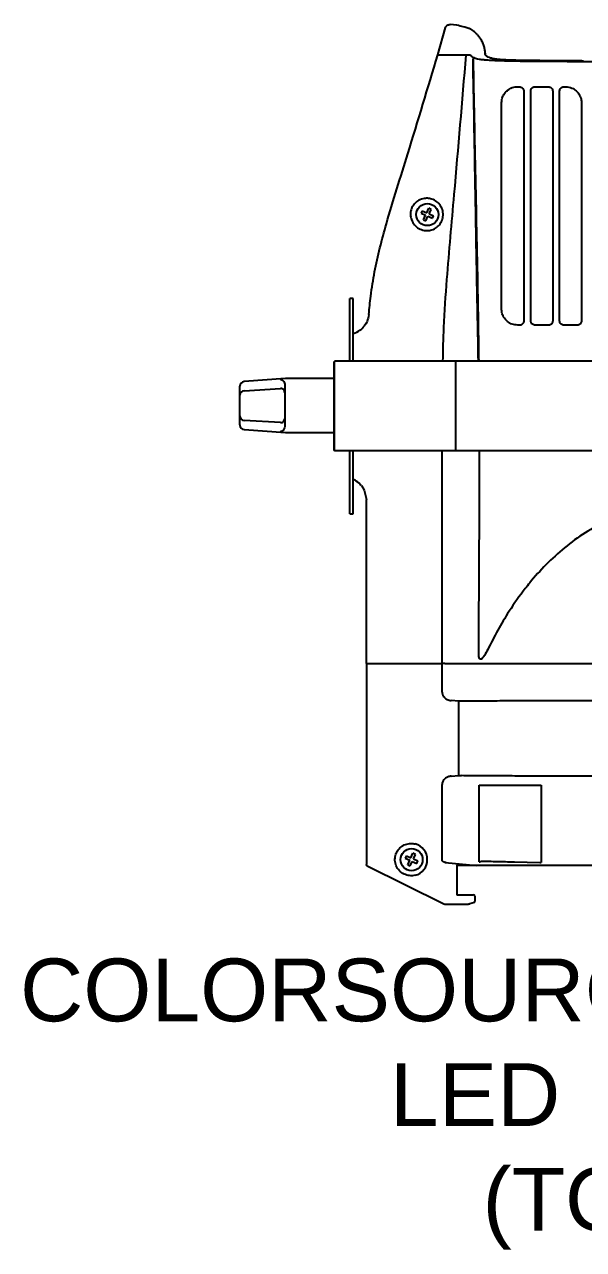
# Model space of a CAD drawing. Extents: x 5 to 346, y -5 to 215.
# Drawn here: x 87.58 to 95.38, y 62.18 to 79.25 of the extents above; entities that cross this region are included whole.
import ezdxf

# ---------------------------------------------------------------- set-up
doc = ezdxf.new("R2010")
doc.units = 0
doc.header["$LTSCALE"] = 0.5
doc.header["$MEASUREMENT"] = 0
doc.layers.get('0').update_dxf_attribs({"linetype": 'CONTINUOUS'})
doc.layers.add('RISER', color=7, linetype='CONTINUOUS')
doc.styles.add('ARIAL', font='arial.ttf')

# ---------------------------------------------------------------- blocks, each defined once
blk = doc.blocks.new('*U74')
at = {"layer": 'RISER'}
for p, q in [((-3.751, 5.308), (-3.845, 5.318)), ((-4.02, 4.896), (-3.91, 5.275)), ((-3.587, 5.264), (-3.599, 5.269)), ((-3.954, 4.896), (-3.564, 4.896)), ((-3.527, 4.834), (-3.527, 4.834)), ((-3.507, 4.854), (-3.507, 4.854)), ((-3.357, 4.9), (-3.358, 4.919)), ((-3.357, 4.899), (-3.355, 4.896)), ((-3.355, 4.896), (-3.355, 4.896)), ((-3.353, 4.892), (-3.355, 4.896)), ((-4.174, 2.695), (-4.145, 2.758)), ((-4.112, 2.742), (-4.145, 2.758)), ((-4.14, 2.679), (-4.112, 2.742)), ((-4.237, 2.723), (-4.253, 2.69)), ((-4.253, 2.69), (-4.19, 2.661)), ((-4.237, 2.723), (-4.174, 2.695)), ((-4.218, 2.598), (-4.19, 2.661)), ((-4.218, 2.598), (-4.185, 2.582)), ((-4.185, 2.582), (-4.156, 2.645)), ((-4.156, 2.645), (-4.093, 2.617)), ((-4.14, 2.679), (-4.077, 2.65)), ((-4.093, 2.617), (-4.077, 2.65)), ((-5.2, 1.5), (-5.248, 1.5)), ((-5.248, 0.625), (-5.248, 1.5)), ((-5.2, 0.625), (-5.2, 1.5)), ((-5.045, 1.114), (-5.045, 1.113)), ((-5.469, 0.613), (-5.469, -0.613)), ((-5.469, 0.613), (-5.459, 0.613)), ((-5.459, -0.625), (-5.459, 0.625)), ((-3.765, 0.625), (-5.459, 0.625)), ((-3.765, -0.625), (-3.765, 0.625)), ((3.765, 0.625), (-3.765, 0.625)), ((-6.143, 0.382), (-6.722, 0.342)), ((-5.529, 0.382), (-6.144, 0.382)), ((-5.469, 0.382), (-5.529, 0.382)), ((-6.779, 0.279), (-6.779, 0.276)), ((-6.779, 0.152), (-6.779, 0.276)), ((-6.721, 0.214), (-6.213, 0.245)), ((-6.154, 0.298), (-6.154, 0.191)), ((-6.154, 0.191), (-6.154, -0.176)), ((-6.779, -0.138), (-6.779, 0.152)), ((-6.779, -0.262), (-6.779, -0.138)), ((-6.779, -0.262), (-6.779, -0.265)), ((-6.722, -0.327), (-6.143, -0.368)), ((-6.213, -0.23), (-6.721, -0.2)), ((-6.154, -0.176), (-6.154, -0.284)), ((-6.144, -0.368), (-5.529, -0.368)), ((-5.529, -0.368), (-5.47, -0.368)), ((-5.47, -0.368), (-5.47, -0.36)), ((-5.469, -0.613), (-5.459, -0.613)), ((-3.765, -0.625), (-5.459, -0.625)), ((-5.248, -1.5), (-5.248, -0.625)), ((-5.2, -1.5), (-5.2, -0.625)), ((3.765, -0.625), (-3.765, -0.625)), ((-5.083, -1.109), (-5.045, -1.17)), ((-5.045, -1.17), (-5.045, -1.17)), ((-5.045, -1.17), (-5.015, -1.3)), ((-5.248, -1.5), (-5.2, -1.5)), ((-5.015, -3.588), (-5.015, -6.39)), ((-4.334, -3.588), (-3.958, -3.588)), ((-3.958, -3.987), (-3.958, -3.588)), ((-3.727, -4.112), (-3.831, -4.105)), ((-3.725, -5.15), (-3.725, -4.113)), ((-3.958, -6.339), (-3.958, -5.275)), ((-3.831, -5.158), (-3.727, -5.15)), ((-3.443, -5.284), (-2.576, -5.284)), ((-3.443, -6.353), (-3.443, -5.284)), ((-2.576, -5.284), (-2.576, -6.364)), ((-4.457, -6.268), (-4.473, -6.302)), ((-4.473, -6.302), (-4.41, -6.331)), ((-4.457, -6.268), (-4.394, -6.297)), ((-4.394, -6.297), (-4.365, -6.234)), ((-4.332, -6.249), (-4.365, -6.234)), ((-4.36, -6.312), (-4.332, -6.249)), ((-4.36, -6.312), (-4.297, -6.341)), ((-5.004, -6.408), (-3.933, -6.939)), ((-4.438, -6.394), (-4.41, -6.331)), ((-4.438, -6.394), (-4.405, -6.409)), ((-4.405, -6.409), (-4.376, -6.346)), ((-4.376, -6.346), (-4.313, -6.375)), ((-4.313, -6.375), (-4.297, -6.341)), ((-3.915, -6.362), (-3.481, -6.403)), ((-3.902, -6.362), (-3.915, -6.362)), ((-3.754, -6.413), (-3.754, -6.801)), ((-3.481, -6.403), (-3.744, -6.403)), ((-3.437, -6.353), (-3.411, -6.342)), ((-3.411, -6.342), (-3.406, -6.342)), ((-2.958, -6.352), (-2.947, -6.352)), ((-2.947, -6.352), (-2.594, -6.364)), ((-3.744, -6.811), (-3.524, -6.811)), ((-3.924, -6.941), (-3.59, -6.941)), ((-3.505, -6.919), (-3.57, -6.94)), ((-3.504, -6.831), (-3.504, -6.899))]:
    blk.add_line(p, q, dxfattribs=at)
at = {"layer": 'RISER', "flags": 128}
for points in [[(-2.819, 4.392), (-2.819, 1.996), (-2.818, 1.187)], [(-2.015, 4.231), (-2.015, 4.192), (-2.015, 4.032), (-2.015, 3.394), (-2.015, 1.187)], [(-5.015, -3.588), (-5.015, -1.539), (-5.015, -1.3)], [(-5.015, -3.588), (-5.015, -1.539), (-5.015, -1.3)]]:
    blk.add_lwpolyline(points, dxfattribs=at)
at = {"layer": 'RISER'}
for centre in [(-4.165, 2.67), (-4.385, -6.322)]:
    blk.add_circle(centre, 0.154, dxfattribs=at)
for centre, radius, start, end in [((-3.507, 4.834), 0.02, 90.3298, 180.9991), ((-3.507, 4.834), 0.02, 90.3744, 180.9996), ((-6.717, 0.279), 0.0625, 94.4673, 180), ((-6.717, 0.152), 0.0623, 93.7995, 179.8318), ((-6.209, 0.19), 0.0549, 0.2027, 94.1659), ((-6.717, -0.138), 0.0623, 180.1682, 266.2005), ((-6.717, -0.265), 0.0625, 180, 265.3404), ((-6.211, -0.175), 0.0558, 268.0731, 358.7009), ((-6.209, -0.176), 0.0549, 265.8341, 359.7973)]:
    blk.add_arc(centre, radius, start, end, dxfattribs=at)
for centre, major_axis, ratio, start_param, end_param in [((-2.006, 4.813), (0.02, 0), 0.034921, 4.629313, 6.126106), ((-6.221, 0.245), (0.0075, 0.00053), 0.113367, 6.068979, 6.275102), ((-6.221, -0.23), (0.0075, -0.00053), 0.113367, 0.008083, 0.214206), ((-6.217, -0.176), (0.0625, -0.0005), 0.013671, 0.000115, 0.206239), ((-4.39, -6.322), (0.225, 0), 0.999986, 4.959896, 7.606475), ((-3.744, -6.413), (0.00707, -0.00707), 0.999924, 2.356233, 3.926953), ((-3.744, -6.801), (0.00707, 0.00707), 0.999924, 2.356233, 3.926953), ((-3.524, -6.831), (-0.0198, -0.0033), 0.998592, 2.976816, 4.547156), ((-3.924, -6.921), (-0.0046, -0.0195), 0.999839, 6.053213, 6.513158), ((-3.59, -6.94), (0.02, 0), 0.017455, 4.712389, 6.230825), ((-3.505, -6.899), (0, 0.02), 0.052408, 3.159046, 4.712389)]:
    blk.add_ellipse(centre, major_axis=major_axis, ratio=ratio, start_param=start_param, end_param=end_param, dxfattribs=at)
for points, knots in [([(-3.91, 5.275), (-3.907, 5.281), (-3.902, 5.294), (-3.887, 5.308), (-3.869, 5.317), (-3.854, 5.319), (-3.846, 5.318), (-3.845, 5.318)], [0, 0, 0, 0, 0.241294, 0.482593, 0.723774, 0.964846, 1, 1, 1, 1]), ([(-3.91, 5.275), (-3.907, 5.281), (-3.902, 5.294), (-3.887, 5.308), (-3.869, 5.317), (-3.854, 5.319), (-3.846, 5.318), (-3.845, 5.318)], [0, 0, 0, 0, 0.241294, 0.482593, 0.723774, 0.964846, 1, 1, 1, 1]), ([(-3.6, 5.269), (-3.608, 5.272), (-3.624, 5.277), (-3.675, 5.29), (-3.721, 5.301), (-3.751, 5.308)], [0, 0, 0, 0, 0.249354, 0.498521, 1, 1, 1, 1]), ([(-3.579, 5.261), (-3.581, 5.261), (-3.583, 5.263), (-3.586, 5.264), (-3.587, 5.264)], [0, 0, 0, 0, 0.500103, 1, 1, 1, 1]), ([(-3.543, 5.241), (-3.55, 5.245), (-3.565, 5.254), (-3.575, 5.259), (-3.579, 5.261)], [0, 0, 0, 0, 0.4999224, 1, 1, 1, 1]), ([(-3.527, 5.231), (-3.53, 5.232), (-3.536, 5.236), (-3.54, 5.239), (-3.543, 5.241)], [0, 0, 0, 0, 0.4994763, 1, 1, 1, 1]), ([(-3.509, 5.217), (-3.512, 5.219), (-3.519, 5.224), (-3.525, 5.229), (-3.527, 5.231)], [0, 0, 0, 0, 0.499104, 1, 1, 1, 1]), ([(-3.467, 5.177), (-3.474, 5.185), (-3.489, 5.2), (-3.502, 5.211), (-3.509, 5.217)], [0, 0, 0, 0, 0.502313, 1, 1, 1, 1]), ([(-3.412, 5.103), (-3.42, 5.116), (-3.437, 5.142), (-3.457, 5.166), (-3.467, 5.177)], [0, 0, 0, 0, 0.499527, 1, 1, 1, 1]), ([(-3.369, 4.996), (-3.375, 5.015), (-3.385, 5.052), (-3.403, 5.086), (-3.412, 5.103)], [0, 0, 0, 0, 0.499646, 1, 1, 1, 1]), ([(-3.358, 4.919), (-3.358, 4.929), (-3.36, 4.955), (-3.366, 4.981), (-3.369, 4.996)], [0, 0, 0, 0, 0.384958, 1, 1, 1, 1]), ([(-4.981, 1.275), (-4.973, 1.361), (-4.954, 1.561), (-4.903, 1.872), (-4.828, 2.207), (-4.723, 2.593), (-4.59, 3.029), (-4.343, 3.812), (-4.157, 4.436), (-4.02, 4.896)], [0, 0, 0, 0, 0.069184, 0.160508, 0.251933, 0.343331, 0.479784, 0.616247, 1, 1, 1, 1]), ([(-4.981, 1.275), (-4.973, 1.361), (-4.954, 1.561), (-4.903, 1.872), (-4.828, 2.207), (-4.723, 2.593), (-4.59, 3.029), (-4.343, 3.812), (-4.157, 4.436), (-4.02, 4.896)], [0, 0, 0, 0, 0.069184, 0.160508, 0.251933, 0.343331, 0.479784, 0.616247, 1, 1, 1, 1]), ([(-4.02, 4.896), (-4.017, 4.896), (-4.012, 4.896), (-3.994, 4.896), (-3.961, 4.896), (-3.926, 4.896), (-3.881, 4.896), (-3.836, 4.896), (-3.779, 4.896), (-3.734, 4.896), (-3.712, 4.896)], [0, 0, 0, 0, 0.238123, 0.495164, 0.628011, 0.757813, 0.820871, 0.882331, 0.942052, 1, 1, 1, 1]), ([(-3.947, 0.625), (-3.944, 0.782), (-3.936, 1.162), (-3.88, 1.937), (-3.765, 3.201), (-3.678, 4.244), (-3.623, 4.891), (-3.623, 4.893), (-3.623, 4.895), (-3.623, 4.896)], [0, 0, 0, 0, 0.109917, 0.266129, 0.544835, 1, 1, 1, 1.001195, 1.001195, 1.001195, 1.001195]), ([(-3.564, 4.896), (-3.564, 4.895), (-3.563, 4.894), (-3.562, 4.893), (-3.559, 4.886), (-3.551, 4.873), (-3.522, 4.86), (-3.507, 4.854)], [-0.092387, -0.092387, -0.092387, -0.092387, 0, 0, 0, 0.499687, 1, 1, 1, 1]), ([(-3.527, 4.834), (-3.516, 4.28), (-3.495, 3.174), (-3.464, 1.771), (-3.452, 0.921), (-3.448, 0.625)], [0, 0, 0, 0, 0.394348, 0.788694, 1, 1, 1, 1]), ([(-3.452, 0.625), (-3.456, 0.825), (-3.465, 1.339), (-3.481, 2.164), (-3.5, 3.367), (-3.517, 4.257), (-3.527, 4.834)], [0, 0, 0, 0, 0.14288, 0.365774, 0.588678, 1, 1, 1, 1]), ([(-3.507, 4.854), (-3.499, 4.851), (-3.483, 4.845), (-3.445, 4.837), (-3.391, 4.83), (-3.324, 4.824), (-3.251, 4.82), (-3.161, 4.816), (-3.051, 4.813), (-2.912, 4.81), (-2.706, 4.808), (-2.446, 4.806), (-2.136, 4.805), (-1.928, 4.804), (-1.825, 4.804)], [0, 0, 0, 0, 0.094879, 0.189762, 0.284287, 0.343855, 0.40327, 0.45281, 0.502358, 0.568912, 0.63566, 0.756781, 0.878383, 1, 1, 1, 1]), ([(-3.358, 4.919), (-3.358, 4.917), (-3.357, 4.913), (-3.357, 4.907), (-3.357, 4.903), (-3.357, 4.9), (-3.357, 4.9), (-3.357, 4.899)], [0, 0, 0, 0, 0.180234, 0.36, 0.551259, 0.774055, 1, 1, 1, 1]), ([(-3.291, 4.855), (-3.293, 4.855), (-3.312, 4.862), (-3.33, 4.871), (-3.344, 4.883), (-3.35, 4.889), (-3.352, 4.892), (-3.352, 4.892)], [0, 0, 0, 0, 0.054715, 0.497772, 0.77498, 0.997412, 1, 1, 1, 1]), ([(-2.007, 4.812), (-2.042, 4.812), (-2.114, 4.812), (-2.222, 4.813), (-2.328, 4.813), (-2.43, 4.814), (-2.526, 4.814), (-2.615, 4.815), (-2.701, 4.816), (-2.786, 4.817), (-2.87, 4.818), (-2.942, 4.82), (-3.001, 4.821), (-3.043, 4.823), (-3.075, 4.824), (-3.1, 4.826), (-3.128, 4.827), (-3.157, 4.83), (-3.186, 4.833), (-3.218, 4.837), (-3.248, 4.842), (-3.273, 4.848), (-3.285, 4.853), (-3.291, 4.855)], [0, 0, 0, 0, 0.05122, 0.104041, 0.157362, 0.206476, 0.25439, 0.298509, 0.338912, 0.38405, 0.428309, 0.47157, 0.505075, 0.538067, 0.559337, 0.581489, 0.60465, 0.644179, 0.688248, 0.737103, 0.823552, 0.90919, 1, 1, 1, 1]), ([(-3.129, 4.231), (-3.127, 4.251), (-3.124, 4.291), (-3.098, 4.347), (-3.057, 4.396), (-2.997, 4.436), (-2.942, 4.45), (-2.91, 4.451), (-2.905, 4.451)], [0, 0, 0, 0, 0.161193, 0.32283, 0.50194, 0.715874, 0.95588, 1, 1, 1, 1]), ([(-2.905, 4.451), (-2.901, 4.451), (-2.894, 4.451), (-2.886, 4.451), (-2.882, 4.451), (-2.88, 4.451)], [0, 0, 0, 0, 0.500084, 0.750065, 1, 1, 1, 1]), ([(-2.88, 4.451), (-2.872, 4.45), (-2.858, 4.449), (-2.839, 4.437), (-2.825, 4.42), (-2.82, 4.404), (-2.819, 4.394), (-2.819, 4.392)], [0, 0, 0, 0, 0.237032, 0.473352, 0.702227, 0.917423, 1, 1, 1, 1]), ([(-2.722, 4.392), (-2.721, 4.398), (-2.72, 4.411), (-2.71, 4.428), (-2.696, 4.442), (-2.679, 4.449), (-2.667, 4.45), (-2.662, 4.451)], [0, 0, 0, 0, 0.204219, 0.408872, 0.614371, 0.8261, 1, 1, 1, 1]), ([(-2.662, 4.451), (-2.647, 4.451), (-2.616, 4.451), (-2.554, 4.451), (-2.507, 4.451), (-2.476, 4.451)], [0, 0, 0, 0, 0.250521, 0.500995, 1, 1, 1, 1]), ([(-2.476, 4.451), (-2.469, 4.45), (-2.455, 4.449), (-2.437, 4.438), (-2.424, 4.423), (-2.417, 4.406), (-2.416, 4.395), (-2.416, 4.391)], [0, 0, 0, 0, 0.218904, 0.437561, 0.655878, 0.872366, 1, 1, 1, 1]), ([(-2.319, 4.391), (-2.319, 4.398), (-2.317, 4.411), (-2.307, 4.429), (-2.292, 4.442), (-2.276, 4.45), (-2.264, 4.45), (-2.26, 4.451)], [0, 0, 0, 0, 0.2124108, 0.4250041, 0.6369326, 0.8501644, 1, 1, 1, 1]), ([(-2.26, 4.451), (-2.258, 4.451), (-2.253, 4.451), (-2.245, 4.451), (-2.239, 4.451), (-2.235, 4.451)], [0, 0, 0, 0, 0.250069, 0.500126, 1, 1, 1, 1]), ([(-2.235, 4.451), (-2.205, 4.447), (-2.151, 4.441), (-2.084, 4.396), (-2.037, 4.337), (-2.017, 4.278), (-2.015, 4.243), (-2.015, 4.231)], [0, 0, 0, 0, 0.2541823, 0.4706574, 0.6872864, 0.9028342, 1, 1, 1, 1]), ([(-2.72, 1.187), (-2.72, 1.661), (-2.721, 2.432), (-2.722, 3.5), (-2.722, 4.094), (-2.722, 4.392)], [0, 0, 0, 0, 0.443701, 0.721851, 1, 1, 1, 1]), ([(-2.416, 4.391), (-2.416, 3.912), (-2.416, 3.138), (-2.415, 2.069), (-2.415, 1.481), (-2.415, 1.187)], [0, 0, 0, 0, 0.449351, 0.724676, 1, 1, 1, 1]), ([(-2.319, 1.187), (-2.319, 1.661), (-2.319, 2.431), (-2.319, 3.499), (-2.319, 4.094), (-2.319, 4.391)], [0, 0, 0, 0, 0.443146, 0.721572, 1, 1, 1, 1]), ([(-3.128, 1.347), (-3.128, 1.746), (-3.129, 2.427), (-3.129, 3.388), (-3.129, 3.95), (-3.129, 4.231)], [0, 0, 0, 0, 0.415372, 0.707686, 1, 1, 1, 1]), ([(-4.164, 2.896), (-4.144, 2.894), (-4.097, 2.889), (-4.03, 2.853), (-3.976, 2.794), (-3.946, 2.721), (-3.942, 2.644), (-3.963, 2.572), (-4.005, 2.511), (-4.065, 2.467), (-4.135, 2.445), (-4.212, 2.446), (-4.286, 2.472), (-4.349, 2.524), (-4.388, 2.592), (-4.403, 2.666), (-4.394, 2.736), (-4.366, 2.795), (-4.324, 2.844), (-4.265, 2.881), (-4.208, 2.896), (-4.172, 2.896), (-4.164, 2.896)], [0, 0, 0, 0, 0.044414, 0.10063, 0.155228, 0.208628, 0.259907, 0.309566, 0.358782, 0.408833, 0.460657, 0.510273, 0.569147, 0.627928, 0.68889, 0.737411, 0.785885, 0.828053, 0.870955, 0.92168, 0.981976, 1, 1, 1, 1]), ([(-4.981, 1.275), (-4.987, 1.241), (-4.997, 1.183), (-5.031, 1.134), (-5.045, 1.113)], [0, 0, 0, 0, 0.573467, 1, 1, 1, 1]), ([(-4.981, 1.275), (-4.987, 1.241), (-4.995, 1.194), (-5.018, 1.153), (-5.025, 1.142)], [0, 0, 0, 0, 0.7143134, 1, 1, 1, 1]), ([(-2.904, 1.128), (-2.93, 1.131), (-2.983, 1.136), (-3.051, 1.177), (-3.1, 1.233), (-3.125, 1.295), (-3.127, 1.332), (-3.128, 1.347)], [0, 0, 0, 0, 0.224481, 0.450793, 0.694071, 0.88175, 1, 1, 1, 1]), ([(-5.2, 1.011), (-5.198, 1.011), (-5.197, 1.012), (-5.195, 1.013), (-5.163, 1.025), (-5.106, 1.048), (-5.064, 1.093), (-5.045, 1.114)], [-0.028907, -0.028907, -0.028907, -0.028907, 0, 0, 0, 0.551031, 1, 1, 1, 1]), ([(-2.879, 1.128), (-2.881, 1.128), (-2.886, 1.128), (-2.895, 1.128), (-2.901, 1.128), (-2.904, 1.128)], [0, 0, 0, 0, 0.2499704, 0.6249151, 1, 1, 1, 1]), ([(-2.818, 1.187), (-2.819, 1.181), (-2.82, 1.168), (-2.83, 1.151), (-2.844, 1.138), (-2.861, 1.129), (-2.873, 1.128), (-2.879, 1.128)], [0, 0, 0, 0, 0.201244, 0.403202, 0.605925, 0.814432, 1, 1, 1, 1]), ([(-2.714, 1.162), (-2.714, 1.162), (-2.716, 1.166), (-2.719, 1.174), (-2.72, 1.183), (-2.72, 1.187)], [0, 0, 0, 0, 0.0000894, 0.5403924, 1, 1, 1, 1]), ([(-2.66, 1.128), (-2.667, 1.129), (-2.681, 1.13), (-2.699, 1.14), (-2.709, 1.152), (-2.713, 1.16), (-2.714, 1.162), (-2.714, 1.162)], [0, 0, 0, 0, 0.302541, 0.604885, 0.907916, 0.999965, 1, 1, 1, 1]), ([(-2.475, 1.128), (-2.49, 1.128), (-2.521, 1.128), (-2.583, 1.128), (-2.629, 1.128), (-2.66, 1.128)], [0, 0, 0, 0, 0.24998, 0.500015, 1, 1, 1, 1]), ([(-2.415, 1.187), (-2.416, 1.181), (-2.417, 1.167), (-2.427, 1.15), (-2.442, 1.136), (-2.459, 1.129), (-2.47, 1.128), (-2.475, 1.128)], [0, 0, 0, 0, 0.212888, 0.425906, 0.638069, 0.85108, 1, 1, 1, 1]), ([(-2.259, 1.128), (-2.266, 1.129), (-2.279, 1.13), (-2.297, 1.14), (-2.311, 1.155), (-2.318, 1.172), (-2.318, 1.183), (-2.319, 1.187)], [0, 0, 0, 0, 0.215854, 0.431618, 0.647826, 0.864106, 1, 1, 1, 1]), ([(-2.074, 1.128), (-2.105, 1.128), (-2.151, 1.128), (-2.213, 1.128), (-2.244, 1.128), (-2.259, 1.128)], [0, 0, 0, 0, 0.499938, 0.749955, 1, 1, 1, 1]), ([(-2.015, 1.187), (-2.015, 1.181), (-2.017, 1.167), (-2.027, 1.15), (-2.042, 1.136), (-2.058, 1.129), (-2.07, 1.128), (-2.074, 1.128)], [0, 0, 0, 0, 0.214035, 0.428166, 0.641436, 0.854999, 1, 1, 1, 1]), ([(-6.213, 0.374), (-6.213, 0.374), (-6.208, 0.373), (-6.202, 0.37), (-6.197, 0.367)], [0, 0, 0, 0, 0.017276, 1, 1, 1, 1]), ([(-6.197, 0.367), (-6.189, 0.363), (-6.167, 0.349), (-6.155, 0.323), (-6.154, 0.301), (-6.154, 0.298)], [0, 0, 0, 0, 0.324577, 0.922742, 1, 1, 1, 1]), ([(-6.154, -0.284), (-6.157, -0.298), (-6.162, -0.326), (-6.18, -0.345), (-6.195, -0.352), (-6.197, -0.353)], [0, 0, 0, 0, 0.454626, 0.927986, 1, 1, 1, 1]), ([(-6.197, -0.353), (-6.202, -0.355), (-6.208, -0.358), (-6.213, -0.36), (-6.213, -0.36)], [0, 0, 0, 0, 0.982724, 1, 1, 1, 1]), ([(-3.958, -3.588), (-3.958, -2.696), (-3.957, -1.708), (-3.958, -0.721), (-3.958, -0.625)], [0, 0, 0, 0, 0.902932, 1, 1, 1, 1]), ([(-3.446, -3.466), (-3.445, -3.049), (-3.443, -2.214), (-3.434, -1.267), (-3.438, -0.738), (-3.439, -0.625)], [0, 0, 0, 0, 0.440507, 0.881014, 1, 1, 1, 1]), ([(-5.083, -1.109), (-5.106, -1.086), (-5.139, -1.052), (-5.182, -1.031), (-5.195, -1.025), (-5.197, -1.024), (-5.198, -1.023), (-5.2, -1.023)], [0, 0, 0, 0, 0.686773, 1, 1, 1, 1.039208, 1.039208, 1.039208, 1.039208]), ([(-0.938, -1.348), (-1.059, -1.379), (-1.303, -1.443), (-1.647, -1.585), (-1.967, -1.76), (-2.255, -1.971), (-2.513, -2.207), (-2.687, -2.402), (-2.86, -2.619), (-3.013, -2.837), (-3.185, -3.123), (-3.276, -3.304), (-3.322, -3.394)], [0, 0, 0, 0, 0.107697, 0.215792, 0.323398, 0.430668, 0.538364, 0.645859, 0.67702, 0.801772, 0.900879, 1, 1, 1, 1]), ([(-3.322, -3.394), (-3.337, -3.423), (-3.357, -3.464), (-3.389, -3.507), (-3.407, -3.526), (-3.422, -3.531), (-3.43, -3.529), (-3.435, -3.524), (-3.437, -3.52), (-3.437, -3.52), (-3.437, -3.52)], [0, 0, 0, 0, 0.449243, 0.632595, 0.816647, 0.890604, 0.938677, 0.98727, 0.999991, 1, 1, 1, 1]), ([(-3.437, -3.52), (-3.437, -3.52), (-3.439, -3.515), (-3.444, -3.502), (-3.445, -3.483), (-3.445, -3.47), (-3.446, -3.466)], [0, 0, 0, 0, 0.000042, 0.307892, 0.779978, 1, 1, 1, 1]), ([(-5.015, -3.588), (-5.014, -3.588), (-5.012, -3.588), (-5.007, -3.588), (-5, -3.588), (-4.991, -3.588), (-4.977, -3.588), (-4.96, -3.588), (-4.935, -3.588), (-4.899, -3.588), (-4.84, -3.588), (-4.763, -3.588), (-4.682, -3.588), (-4.61, -3.588), (-4.53, -3.588), (-4.439, -3.588), (-4.372, -3.588), (-4.334, -3.588)], [0, 0, 0, 0, 0.105034, 0.187559, 0.254246, 0.33516, 0.398354, 0.464809, 0.518511, 0.565088, 0.631136, 0.706251, 0.753515, 0.812553, 0.861764, 0.922535, 1, 1, 1, 1]), ([(-3.919, -3.588), (-3.87, -3.588), (-3.771, -3.588), (-3.573, -3.588), (-3.338, -3.588), (-3.065, -3.588), (-2.755, -3.588), (-2.416, -3.588), (-2.05, -3.588), (-1.66, -3.588), (-1.241, -3.588), (-0.945, -3.588), (-0.79, -3.588)], [0, 0, 0, 0, 0.0974506, 0.1949012, 0.2923518, 0.3921089, 0.4918661, 0.5916233, 0.6913805, 0.7911377, 0.8908949, 1, 1, 1, 1]), ([(-3.958, -3.987), (-3.958, -3.991), (-3.957, -4.007), (-3.949, -4.035), (-3.924, -4.068), (-3.884, -4.095), (-3.85, -4.101), (-3.831, -4.105)], [0, 0, 0, 0, 0.0499, 0.250025, 0.449094, 0.69024, 1, 1, 1, 1]), ([(-3.725, -4.113), (-3.725, -4.113), (-3.726, -4.112), (-3.727, -4.112), (-3.727, -4.112)], [0, 0, 0, 0, 0.279023, 1, 1, 1, 1]), ([(-3.685, -4.115), (-3.685, -4.115), (-3.686, -4.115), (-3.691, -4.115), (-3.702, -4.114), (-3.716, -4.113), (-3.724, -4.113), (-3.725, -4.113)], [0, 0, 0, 0, 0.005599, 0.198958, 0.551538, 0.937833, 1, 1, 1, 1]), ([(-0.883, -4.108), (-0.98, -4.108), (-1.172, -4.108), (-1.499, -4.108), (-1.86, -4.108), (-2.241, -4.109), (-2.594, -4.109), (-2.913, -4.11), (-3.195, -4.111), (-3.411, -4.112), (-3.572, -4.114), (-3.647, -4.115), (-3.685, -4.115)], [0, 0, 0, 0, 0.076832, 0.153663, 0.268693, 0.384089, 0.499118, 0.61413, 0.729509, 0.844521, 0.92226, 1, 1, 1, 1]), ([(-3.831, -5.158), (-3.846, -5.16), (-3.874, -5.164), (-3.91, -5.184), (-3.937, -5.21), (-3.955, -5.241), (-3.957, -5.264), (-3.958, -5.275)], [0, 0, 0, 0, 0.238747, 0.459756, 0.647402, 0.823459, 1, 1, 1, 1]), ([(-3.727, -5.15), (-3.727, -5.15), (-3.726, -5.15), (-3.726, -5.15), (-3.725, -5.15)], [0, 0, 0, 0, 0.275935, 1, 1, 1, 1]), ([(-3.725, -5.15), (-3.724, -5.15), (-3.716, -5.149), (-3.702, -5.149), (-3.691, -5.148), (-3.686, -5.147), (-3.685, -5.147), (-3.685, -5.147)], [0, 0, 0, 0, 0.062167, 0.448462, 0.801042, 0.994401, 1, 1, 1, 1]), ([(-3.685, -5.147), (-3.647, -5.148), (-3.572, -5.149), (-3.411, -5.15), (-3.196, -5.151), (-2.914, -5.152), (-2.595, -5.153), (-2.242, -5.154), (-1.86, -5.154), (-1.5, -5.154), (-1.172, -5.154), (-0.98, -5.154), (-0.883, -5.154)], [0, 0, 0, 0, 0.077625, 0.15525, 0.270295, 0.385708, 0.500754, 0.615773, 0.731159, 0.846178, 0.923089, 1, 1, 1, 1]), ([(-4.334, -6.54), (-4.334, -6.54), (-4.36, -6.546), (-4.414, -6.55), (-4.492, -6.528), (-4.558, -6.48), (-4.602, -6.413), (-4.62, -6.338), (-4.613, -6.264), (-4.584, -6.198), (-4.535, -6.144), (-4.469, -6.106), (-4.399, -6.093), (-4.353, -6.098), (-4.334, -6.103), (-4.334, -6.103)], [0, 0, 0, 0, 0.000003, 0.098518, 0.197129, 0.296343, 0.392966, 0.483445, 0.567683, 0.650658, 0.737844, 0.831147, 0.928913, 0.999997, 1, 1, 1, 1]), ([(-5.004, -6.408), (-5.006, -6.407), (-5.009, -6.405), (-5.013, -6.399), (-5.015, -6.394), (-5.015, -6.391), (-5.015, -6.39)], [0, 0, 0, 0, 0.303611, 0.607222, 0.910811, 1, 1, 1, 1]), ([(-3.929, -6.357), (-3.939, -6.352), (-3.949, -6.346), (-3.958, -6.339), (-3.958, -6.339)], [0, 0, 0, 0, 0.991333, 1, 1, 1, 1]), ([(-3.915, -6.362), (-3.918, -6.361), (-3.923, -6.36), (-3.927, -6.358), (-3.929, -6.357)], [0, 0, 0, 0, 0.666181, 1, 1, 1, 1]), ([(-1.176, -6.403), (-1.26, -6.403), (-1.428, -6.403), (-1.716, -6.403), (-2.037, -6.403), (-2.375, -6.403), (-2.684, -6.403), (-2.958, -6.403), (-3.193, -6.403), (-3.366, -6.403), (-3.449, -6.403), (-3.481, -6.403)], [0, 0, 0, 0, 0.080421, 0.160842, 0.287564, 0.41469, 0.541412, 0.668134, 0.79526, 0.921982, 1, 1, 1, 1]), ([(-3.443, -6.353), (-3.442, -6.353), (-3.438, -6.353), (-3.437, -6.353), (-3.437, -6.353)], [0, 0, 0, 0, 0.346058, 1, 1, 1, 1]), ([(-3.406, -6.342), (-3.337, -6.344), (-3.196, -6.348), (-3.037, -6.351), (-2.958, -6.352)], [0, 0, 0, 0, 0.498538, 1, 1, 1, 1]), ([(-2.594, -6.364), (-2.592, -6.364), (-2.585, -6.364), (-2.579, -6.364), (-2.576, -6.364)], [0, 0, 0, 0, 0.344128, 1, 1, 1, 1])]:
    blk.add_open_spline(points, degree=3, knots=knots, dxfattribs=at)
blk.add_open_spline([(-3.919, -3.588), (-3.921, -3.588), (-3.925, -3.588), (-3.934, -3.588), (-3.945, -3.588), (-3.954, -3.588), (-3.958, -3.588)], degree=3, dxfattribs=at)
at = {"layer": 'RISER', "color": 1, "insert": (0, -7.701), "char_height": 0.875, "width": 20.15864, "attachment_point": 2, "style": 'ARIAL'}
blk.add_mtext('COLORSOURCE FRESNEL V MAX\\PLED LUMINAIRE\\P(TOP VIEW)', dxfattribs=at)

msp = doc.modelspace()

# ---------------------------------------------------------------- block references
msp.add_blockref('*U74', (97.37, 73.936))

doc.saveas('drawing.dxf')
